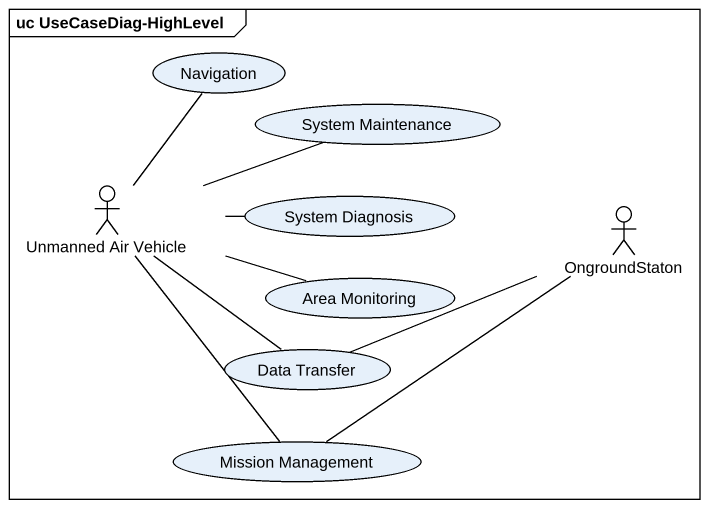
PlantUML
@startuml
mainframe uc UseCaseDiag-HighLevel
usecase Navigation
usecase "System Maintenance" as System_Maintenance
actor "Unmanned Air Vehicle" as Unmanned_Air_Vehicle
usecase "System Diagnosis" as System_Diagnosis
actor OngroundStaton
usecase "Area Monitoring" as Area_Monitoring
usecase "Data Transfer" as Data_Transfer
usecase "Mission Management" as Mission_Management
Unmanned_Air_Vehicle -up- Navigation
Unmanned_Air_Vehicle -right- System_Maintenance
Unmanned_Air_Vehicle -right- System_Diagnosis
Unmanned_Air_Vehicle -right- Area_Monitoring
Unmanned_Air_Vehicle -- Data_Transfer
Unmanned_Air_Vehicle -- Mission_Management
Data_Transfer -right- OngroundStaton
Mission_Management -up- OngroundStaton
@enduml
